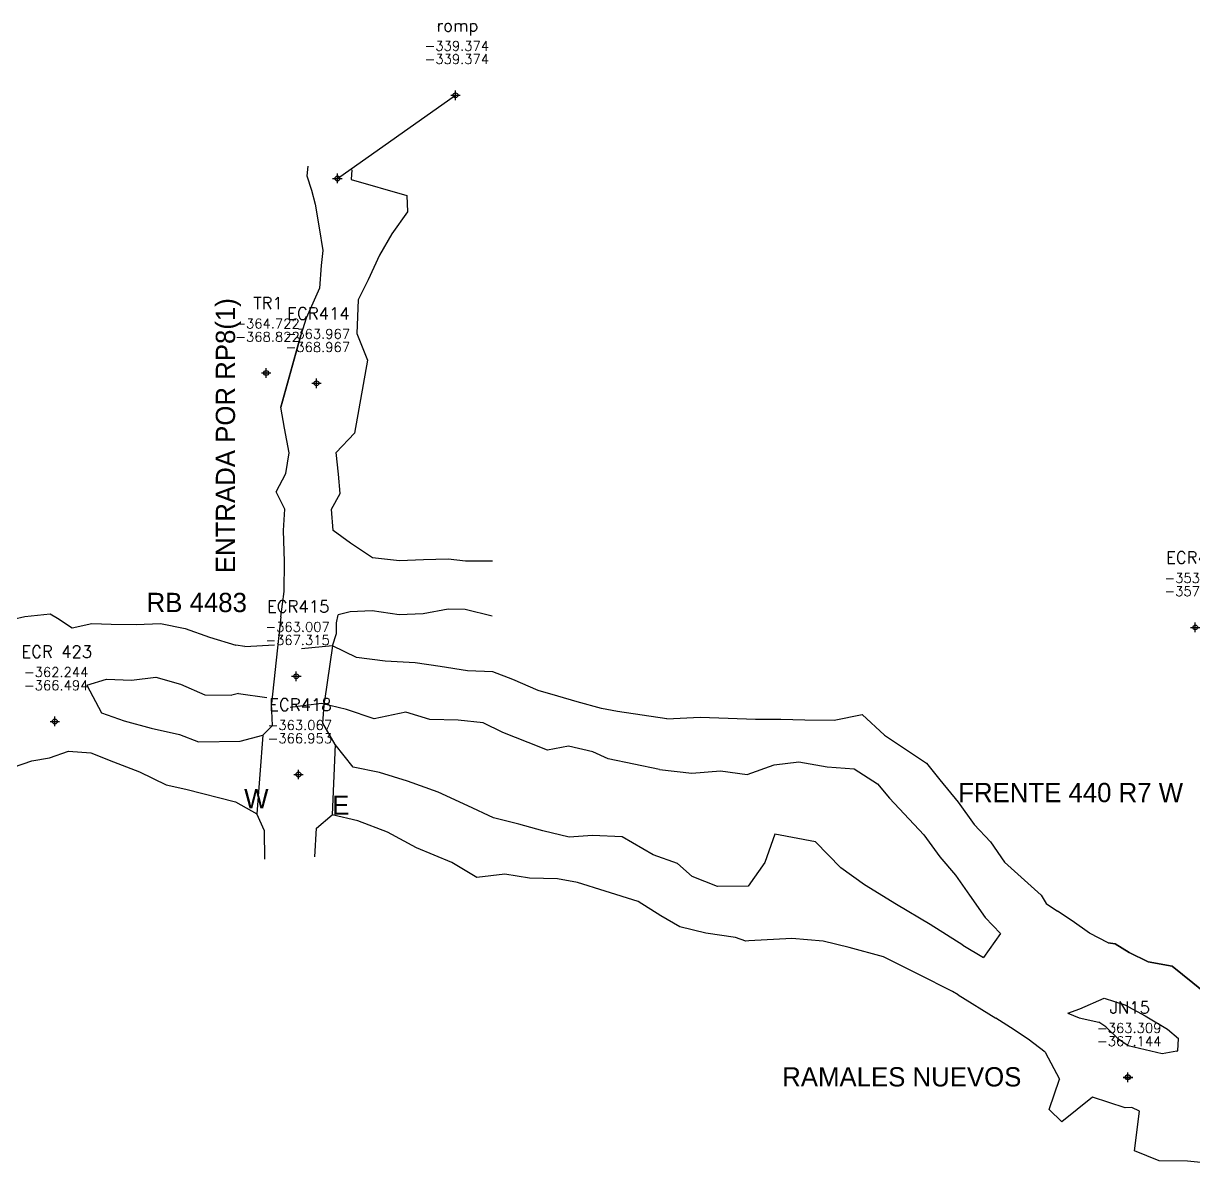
# Model space of a CAD drawing. Extents: x 9075 to 12914, y 9299 to 10364.
# Drawn here: x 9932.9 to 10054.3, y 10092.4 to 10212 of the extents above; entities that cross this region are included whole.
import ezdxf
from ezdxf.enums import TextEntityAlignment as Align

# ---------------------------------------------------------------- set-up
doc = ezdxf.new("R2010")
doc.units = 0
doc.header["$MEASUREMENT"] = 0
doc.header["$PDMODE"] = 34
doc.header["$PDSIZE"] = 0.5
doc.layers.get('0').update_dxf_attribs({"linetype": 'CONTINUOUS'})
for name, color, linetype in [('F-440-8185-W-SCR', 30, 'CONTINUOUS'), ('F-440-8185-W-SCR-FIC', 30, 'CONTINUOUS'), ('pli-jn8', 121, 'CONTINUOUS'), ('R-165-7766-NW', 5, 'CONTINUOUS')]:
    doc.layers.add(name, color=color, linetype=linetype)
doc.styles.add('ROMAND', font='romand.shx')
doc.styles.add('ROMANS', font='ROMANS')

# ---------------------------------------------------------------- blocks, each defined once
blk = doc.blocks.new('F2')
blk.add_point((0, 0))
at = {"style": 'ROMAND'}
for tag, height, p in [('NOMBRE', 1.25, (0.2, 6.62)), ('CIELO', 1, (0.14, 4.62)), ('PISO', 1, (0.14, 3.25))]:
    blk.add_attdef(tag, text='', height=height, dxfattribs=at).set_placement(p, align=Align.CENTER)
at = {"style": 'ROMANS', "flags": 1}
for tag, p in [('MINA', (-0.07, -3.26)), ('LOCALIZACION', (-0.07, -4.93)), ('ESTRUCTURA', (-0.07, -6.62)), ('NIVEL', (-0.07, -8.29)), ('OBRA', (-0.07, -10.12)), ('FECHA', (-0.07, -11.79)), ('ATRAS', (-0.07, -13.48)), ('TOPOGRAFO', (2.67, -15.3))]:
    blk.add_attdef(tag, text='', height=1.25, dxfattribs=at).set_placement(p, align=Align.CENTER)

msp = doc.modelspace()

# ---------------------------------------------------------------- linework, layer by layer
msp.add_polyline3d([(9965.465, 10195.947, -363.783), (9977.716, 10204.583, -339.374)])
for p in [(9965.465, 10195.947, -363.783), (10047.496, 10102.709, -363.12)]:
    msp.add_point(p)
at = {"layer": 'F-440-8185-W-SCR'}
for points in [[(9910.956, 10150.374, -363.073), (9913.049, 10150.389, -362.326), (9914.144, 10150.292, -362.547), (9916.353, 10150.296, -362.488), (9918.816, 10149.776, -361.834), (9921.514, 10149.637, -362.185), (9923.696, 10149.343, -361.326), (9926.303, 10149.312, -361.674), (9929.001, 10149.173, -362.025), (9931.805, 10150.229, -362.375), (9933.036, 10150.521, -362.397), (9935.669, 10150.789, -362.146), (9936.43, 10150.32, -362.461)], [(9910.956, 10150.374, -366.973), (9913.049, 10150.389, -367.426), (9914.144, 10150.292, -367.447), (9916.353, 10150.296, -367.488), (9918.816, 10149.776, -367.034), (9921.514, 10149.637, -366.885), (9923.696, 10149.343, -366.826), (9926.303, 10149.312, -366.874), (9929.001, 10149.173, -366.925), (9931.805, 10150.229, -366.875), (9933.036, 10150.521, -366.997), (9935.669, 10150.789, -366.946), (9936.43, 10150.32, -366.961)], [(9936.43, 10150.32, -366.961), (9936.43, 10150.32, -366.961), (9937.925, 10149.331, -366.918), (9939.968, 10149.765, -366.93), (9941.969, 10149.7, -367.042), (9944.577, 10149.686, -367.058), (9947.093, 10149.78, -367.072), (9949.66, 10149.268, -366.988), (9952.193, 10148.357, -367.003), (9954.935, 10147.529, -367.12)], [(9936.43, 10150.32, -362.461), (9936.43, 10150.32, -362.461), (9937.925, 10149.331, -362.518), (9939.968, 10149.765, -362.83), (9941.969, 10149.7, -362.942), (9944.577, 10149.686, -362.558), (9947.093, 10149.78, -362.272), (9949.66, 10149.268, -362.888), (9952.193, 10148.357, -362.803), (9954.935, 10147.529, -362.62)], [(9955.87, 10147.38, -362.896), (9954.935, 10147.529, -362.62)], [(9955.87, 10147.38, -367.096), (9954.935, 10147.529, -367.12)], [(9955.87, 10147.38, -367.096), (9958.924, 10147.554, -367.051)], [(9955.87, 10147.38, -362.896), (9958.924, 10147.554, -363.151)], [(9994.521, 10140.647, -362.11), (9992.856, 10140.967, -362.426), (9990.346, 10141.653, -362.604), (9988.327, 10142.245, -362.147), (9986.307, 10142.837, -362.091), (9983.677, 10143.954, -362.782), (9981.597, 10144.761, -363.233), (9978.974, 10144.858, -362.51), (9976.114, 10145.305, -362.609), (9973.548, 10145.697, -363.087), (9970.435, 10145.888, -362.899), (9967.459, 10146.257, -363.204), (9964.945, 10147.452, -363.188), (9961.738, 10147.152, -363.007)], [(9994.521, 10140.647, -366.41), (9992.856, 10140.967, -366.426), (9990.346, 10141.653, -366.504), (9988.327, 10142.245, -366.547), (9986.307, 10142.837, -366.691), (9983.677, 10143.954, -366.782), (9981.597, 10144.761, -366.833), (9978.974, 10144.858, -366.91), (9976.114, 10145.305, -367.009), (9973.548, 10145.697, -367.087), (9970.435, 10145.888, -367.099), (9967.459, 10146.257, -367.104), (9964.945, 10147.452, -367.188), (9961.738, 10147.152, -367.32)], [(9939.443, 10143.386, -366.93), (9941.501, 10144.02, -367.042), (9944.101, 10143.906, -367.058), (9946.633, 10144.199, -367.072), (9949.184, 10143.487, -366.988), (9951.701, 10142.377, -367.003), (9954.508, 10142.346, -367.12)], [(9939.443, 10143.386, -362.83), (9941.501, 10144.02, -362.942), (9944.101, 10143.906, -362.558), (9946.633, 10144.199, -362.272), (9949.184, 10143.487, -362.888), (9951.701, 10142.377, -362.803), (9954.508, 10142.346, -362.62)], [(9939.443, 10143.386, -366.93), (9940.986, 10140.524, -366.737), (9943.349, 10139.683, -366.75), (9946.15, 10138.932, -366.765), (9949.074, 10138.252, -366.88), (9951.05, 10137.515, -366.891)], [(9939.443, 10143.386, -362.83), (9940.986, 10140.524, -362.537), (9943.349, 10139.683, -362.95), (9946.15, 10138.932, -363.265), (9949.074, 10138.252, -362.78), (9951.05, 10137.515, -362.791)], [(9955.184, 10142.529, -362.896), (9954.508, 10142.346, -362.62)], [(9955.184, 10142.529, -367.096), (9954.508, 10142.346, -367.12)], [(9955.184, 10142.529, -362.896), (9958.154, 10142.108, -363.151)], [(9955.184, 10142.529, -367.096), (9958.154, 10142.108, -367.051)], [(9965.218, 10137.241, -366.778), (9963.935, 10139.455, -367.153), (9964.121, 10141.758, -367.059)], [(9965.218, 10137.241, -362.578), (9963.935, 10139.455, -363.353), (9964.121, 10141.758, -363.159)], [(9957.713, 10138.196, -362.967), (9958.742, 10139.197, -363.353), (9958.628, 10141.484, -363.159)], [(9957.713, 10138.196, -366.967), (9958.742, 10139.197, -367.153), (9958.628, 10141.484, -367.059)], [(9993.577, 10135.737, -362.11), (9991.987, 10136.45, -362.426), (9989.459, 10137.038, -362.604), (9987.251, 10136.648, -362.147), (9985.269, 10137.436, -362.091), (9982.62, 10138.454, -362.782), (9980.578, 10139.458, -363.233), (9977.993, 10139.751, -362.51), (9975.057, 10139.806, -362.609), (9972.566, 10140.59, -363.087), (9969.284, 10139.898, -362.899), (9966.42, 10140.855, -363.204), (9963.794, 10141.462, -363.188), (9960.568, 10141.064, -363.007)], [(9993.577, 10135.737, -366.41), (9991.987, 10136.45, -366.426), (9989.459, 10137.038, -366.504), (9987.251, 10136.648, -366.547), (9985.269, 10137.436, -366.691), (9982.62, 10138.454, -366.782), (9980.578, 10139.458, -366.833), (9977.993, 10139.751, -366.91), (9975.057, 10139.806, -367.009), (9972.566, 10140.59, -367.087), (9969.284, 10139.898, -367.099), (9966.42, 10140.855, -367.104), (9963.794, 10141.462, -367.188), (9960.568, 10141.064, -367.32)], [(9999.645, 10139.873, -362.216), (9994.521, 10140.647, -362.11)], [(9999.645, 10139.873, -367.116), (9994.521, 10140.647, -366.41)], [(9999.645, 10139.873, -362.216), (10003.11, 10140.073, -362.132), (10006.023, 10139.95, -362.445), (10008.837, 10139.841, -363.358), (10011.468, 10139.86, -362.77), (10013.985, 10139.795, -362.581), (10017.011, 10139.756, -363.095), (10019.926, 10140.34, -363.408), (10022.238, 10138.182, -363.32), (10026.593, 10135.298, -363.506)], [(9999.645, 10139.873, -367.116), (10003.11, 10140.073, -367.132), (10006.023, 10139.95, -367.145), (10008.837, 10139.841, -367.158), (10011.468, 10139.86, -367.17), (10013.985, 10139.795, -367.181), (10017.011, 10139.756, -367.195), (10019.926, 10140.34, -367.208), (10022.238, 10138.182, -367.22), (10026.593, 10135.298, -367.306)], [(9951.05, 10137.515, -362.791), (9955.361, 10137.567, -363.005), (9957.713, 10138.196, -362.967)], [(9951.05, 10137.515, -366.891), (9955.361, 10137.567, -367.005), (9957.713, 10138.196, -366.967)], [(9972.738, 10133.438, -366.425), (9969.819, 10134.32, -366.475), (9967.112, 10134.867, -366.526), (9965.218, 10137.241, -366.778)], [(9972.738, 10133.438, -361.325), (9969.819, 10134.32, -361.975), (9967.112, 10134.867, -362.526), (9965.218, 10137.241, -362.578)], [(9930.044, 10134.387, -362.733), (9931.84, 10134.864, -362.154), (9933.737, 10135.524, -361.738), (9935.578, 10135.828, -361.913), (9937.566, 10136.529, -362.244)], [(9930.044, 10134.387, -366.433), (9931.84, 10134.864, -366.154), (9933.737, 10135.524, -366.338), (9935.578, 10135.828, -366.413), (9937.566, 10136.529, -366.511)], [(9937.566, 10136.529, -366.511), (9939.873, 10136.371, -366.737), (9942.21, 10135.433, -366.75), (9944.933, 10134.393, -366.765), (9947.675, 10133.036, -366.88), (9949.73, 10132.589, -366.891)], [(9937.566, 10136.529, -362.244), (9939.873, 10136.371, -362.537), (9942.21, 10135.433, -362.95), (9944.933, 10134.393, -363.265), (9947.675, 10133.036, -362.78), (9949.73, 10132.589, -362.791)], [(9998.877, 10134.629, -362.216), (9993.577, 10135.737, -362.11)], [(9998.877, 10134.629, -367.116), (9993.577, 10135.737, -366.41)], [(9998.877, 10134.629, -362.216), (10002.256, 10134.236, -362.132), (10005.226, 10134.508, -362.445), (10007.997, 10134.103, -363.358), (10010.772, 10135.111, -362.77), (10013.347, 10135.441, -362.581), (10016.301, 10134.908, -363.095), (10019.1, 10134.7, -363.408), (10021.499, 10133.136, -363.32), (10022.749, 10131.65, -363.506)], [(9998.877, 10134.629, -367.116), (10002.256, 10134.236, -367.132), (10005.226, 10134.508, -367.145), (10007.997, 10134.103, -367.158), (10010.772, 10135.111, -367.17), (10013.347, 10135.441, -367.181), (10016.301, 10134.908, -367.195), (10019.1, 10134.7, -367.208), (10021.499, 10133.136, -367.22), (10022.749, 10131.65, -367.306)], [(10026.593, 10135.298, -363.506), (10027.971, 10133.556, -363.103), (10029.891, 10131.242, -363.498), (10031.529, 10128.936, -363.494), (10033.25, 10127.122, -362.79), (10034.681, 10125.034, -362.886), (10036.753, 10123.14, -362.482), (10038.482, 10121.61, -362.779), (10039.025, 10120.747, -362.877)], [(10026.593, 10135.298, -367.306), (10027.971, 10133.556, -367.303), (10029.891, 10131.242, -367.298), (10031.529, 10128.936, -367.294), (10033.25, 10127.122, -367.29), (10034.681, 10125.034, -367.286), (10036.753, 10123.14, -367.182), (10038.482, 10121.61, -367.179), (10039.025, 10120.747, -367.177)], [(9978.991, 10130.866, -361.472), (9975.935, 10132.293, -361.526), (9972.738, 10133.438, -361.325)], [(9978.991, 10130.866, -366.272), (9975.935, 10132.293, -366.226), (9972.738, 10133.438, -366.425)], [(9949.73, 10132.589, -362.791), (9954.899, 10131.284, -363.005), (9957.112, 10130.018, -362.967)], [(9949.73, 10132.589, -366.891), (9954.899, 10131.284, -367.005), (9957.112, 10130.018, -366.967)], [(9991.93, 10127.781, -365.896), (9989.501, 10127.619, -365.977), (9986.778, 10128.275, -366.252), (9984.275, 10128.975, -366.222), (9981.648, 10129.605, -366.294), (9978.991, 10130.866, -366.272)], [(9991.93, 10127.781, -361.996), (9989.501, 10127.619, -361.977), (9986.778, 10128.275, -362.152), (9984.275, 10128.975, -361.622), (9981.648, 10129.605, -360.694), (9978.991, 10130.866, -361.472)], [(10022.749, 10131.65, -363.506), (10024.272, 10130.045, -363.103), (10026.337, 10127.869, -363.498), (10027.975, 10125.562, -363.494), (10029.623, 10123.68, -362.79), (10031.054, 10121.592, -362.886), (10032.691, 10119.285, -362.482), (10034.275, 10117.617, -362.779), (10032.516, 10115.123, -362.504)], [(10022.749, 10131.65, -367.306), (10024.272, 10130.045, -367.303), (10026.337, 10127.869, -367.298), (10027.975, 10125.562, -367.294), (10029.623, 10123.68, -367.29), (10031.054, 10121.592, -367.286), (10032.691, 10119.285, -367.182), (10034.275, 10117.617, -367.179), (10032.516, 10115.123, -366.704)], [(9957.931, 10125.314, -362.112), (9957.883, 10128.284, -362.379), (9957.112, 10130.018, -362.967)], [(9957.931, 10125.314, -366.512), (9957.883, 10128.284, -366.679), (9957.112, 10130.018, -366.967)], [(9963.125, 10125.572, -366.512), (9963.277, 10128.552, -366.679), (9964.918, 10129.933, -366.526)], [(9963.125, 10125.572, -362.112), (9963.277, 10128.552, -362.379), (9964.918, 10129.933, -362.526)], [(9970.659, 10128.131, -366.425), (9967.585, 10129.294, -366.475), (9964.918, 10129.933, -366.526), (9964.918, 10129.933, -366.526)], [(9970.659, 10128.131, -361.325), (9967.585, 10129.294, -361.975), (9964.918, 10129.933, -362.526), (9964.918, 10129.933, -362.526)], [(9977.35, 10124.991, -361.472), (9973.673, 10126.521, -361.526), (9970.659, 10128.131, -361.325)], [(9977.35, 10124.991, -366.272), (9973.673, 10126.521, -366.226), (9970.659, 10128.131, -366.425)], [(10002.271, 10123.547, -360.445), (10000.761, 10124.871, -360.789), (9998.219, 10125.784, -361.049), (9995.031, 10127.636, -361.43), (9991.93, 10127.781, -361.996)], [(10002.271, 10123.547, -365.945), (10000.761, 10124.871, -365.789), (9998.219, 10125.784, -365.749), (9995.031, 10127.636, -365.73), (9991.93, 10127.781, -365.896)], [(10030.379, 10116.413, -366.674), (10030.379, 10116.413, -366.674), (10026.976, 10118.551, -367.089), (10023.474, 10120.641, -367.058), (10020.165, 10122.683, -366.934), (10017.707, 10124.414, -367.04), (10015.074, 10127.115, -367.033), (10010.851, 10127.939, -366.389), (10009.826, 10124.998, -366.279), (10008.094, 10122.539, -366.242), (10004.895, 10122.495, -366.039), (10002.271, 10123.547, -365.945)], [(10030.379, 10116.413, -362.474), (10030.379, 10116.413, -362.474), (10026.976, 10118.551, -362.189), (10023.474, 10120.641, -362.258), (10020.165, 10122.683, -362.334), (10017.707, 10124.414, -362.04), (10015.074, 10127.115, -361.833), (10010.851, 10127.939, -361.189), (10009.826, 10124.998, -361.179), (10008.094, 10122.539, -361.242), (10004.895, 10122.495, -361.239), (10002.271, 10123.547, -360.445)], [(9990.386, 10122.921, -365.896), (9988.29, 10123.284, -365.977), (9985.406, 10123.363, -366.252), (9982.822, 10123.774, -366.222), (9979.926, 10123.441, -366.294), (9977.35, 10124.991, -366.272)], [(9990.386, 10122.921, -361.996), (9988.29, 10123.284, -361.977), (9985.406, 10123.363, -362.152), (9982.822, 10123.774, -361.622), (9979.926, 10123.441, -360.694), (9977.35, 10124.991, -361.472)], [(10000.991, 10118.301, -360.445), (9999.036, 10119.439, -360.789), (9996.675, 10120.923, -361.049), (9993.245, 10122.013, -361.43), (9990.386, 10122.921, -361.996)], [(10000.991, 10118.301, -365.945), (9999.036, 10119.439, -365.789), (9996.675, 10120.923, -365.749), (9993.245, 10122.013, -365.73), (9990.386, 10122.921, -365.896)], [(10039.025, 10120.747, -367.177), (10040.2, 10119.923, -367.174)], [(10039.025, 10120.747, -362.877), (10040.2, 10119.923, -362.674)], [(10045.467, 10116.647, -363.079), (10043.513, 10117.661, -362.577), (10041.708, 10118.935, -362.676), (10040.2, 10119.923, -362.674)], [(10045.467, 10116.647, -367.279), (10043.513, 10117.661, -367.177), (10041.708, 10118.935, -367.176), (10040.2, 10119.923, -367.174)], [(10029.872, 10111.257, -367.018), (10029.294, 10111.604, -367.019), (10025.72, 10113.402, -367.089), (10022.147, 10115.2, -367.058), (10018.578, 10116.173, -366.934), (10015.859, 10116.836, -367.04), (10012.634, 10117.108, -367.033), (10008.15, 10116.864, -366.389), (10007.835, 10116.838, -366.279), (10006.791, 10117.195, -366.242), (10003.71, 10117.638, -366.039), (10000.991, 10118.301, -365.945)], [(10029.872, 10111.257, -362.496), (10029.294, 10111.604, -362.519), (10025.72, 10113.402, -362.189), (10022.147, 10115.2, -362.258), (10018.578, 10116.173, -362.334), (10015.859, 10116.836, -362.04), (10012.634, 10117.108, -361.833), (10008.15, 10116.864, -361.189), (10007.835, 10116.838, -361.179), (10006.791, 10117.195, -361.242), (10003.71, 10117.638, -361.239), (10000.991, 10118.301, -360.445)], [(10030.379, 10116.413, -366.674), (10032.516, 10115.123, -366.704)], [(10030.379, 10116.413, -362.474), (10032.516, 10115.123, -362.504)], [(10045.467, 10116.647, -363.079), (10046.186, 10116.552, -363.069), (10047.631, 10115.651, -362.768), (10049.611, 10114.688, -362.866), (10052.102, 10114.243, -362.965), (10054.234, 10112.513, -362.963), (10055.887, 10111.158, -363.161)], [(10055.887, 10111.158, -367.061), (10054.234, 10112.513, -367.163), (10052.102, 10114.243, -367.265), (10049.611, 10114.688, -367.266), (10047.631, 10115.651, -367.268), (10046.186, 10116.552, -367.269), (10045.467, 10116.647, -367.279)], [(10029.872, 10111.257, -362.496), (10033.794, 10108.841, -362.674)], [(10029.872, 10111.257, -367.018), (10033.794, 10108.841, -367.174)], [(10041.257, 10109.363, -367.294), (10042.505, 10109.789, -367.269), (10045.05, 10110.909, -367.268), (10047.173, 10110.208, -367.266), (10049.281, 10109.061, -367.265), (10051.605, 10107.682, -367.163), (10052.752, 10106.741, -367.318)], [(10041.257, 10109.363, -367.294), (10042.442, 10108.864, -367.286)], [(10041.257, 10109.363, -362.616), (10042.442, 10108.864, -362.686)], [(10042.442, 10108.864, -362.686), (10044.473, 10108.436, -362.662)], [(10042.442, 10108.864, -367.286), (10044.473, 10108.436, -367.062)], [(10038.911, 10105.305, -363.079), (10037.157, 10106.666, -362.577), (10035.302, 10107.854, -362.676), (10033.794, 10108.841, -362.674)], [(10038.911, 10105.305, -367.279), (10037.157, 10106.666, -367.177), (10035.302, 10107.854, -367.176), (10033.794, 10108.841, -367.174)], [(10052.584, 10105.405, -367.071), (10051.054, 10105.123, -367.07), (10047.516, 10105.978, -366.966), (10046.527, 10106.658, -367.065), (10045.214, 10107.926, -367.063), (10044.473, 10108.436, -367.062)], [(10052.584, 10105.405, -363.571), (10051.054, 10105.123, -363.47), (10047.516, 10105.978, -363.266), (10046.527, 10106.658, -363.065), (10045.214, 10107.926, -362.663), (10044.473, 10108.436, -362.662)], [(10052.584, 10105.405, -363.571), (10052.679, 10105.451, -363.619), (10052.752, 10106.741, -363.638)], [(10052.584, 10105.405, -367.071), (10052.679, 10105.451, -367.319), (10052.752, 10106.741, -367.318)], [(10038.911, 10105.305, -367.279), (10040.392, 10102.504, -367.062)], [(10038.911, 10105.305, -363.079), (10040.392, 10102.504, -362.662)], [(10047.912, 10099.579, -367.07), (10047.2, 10099.52, -367.07), (10043.832, 10100.623, -366.966), (10040.633, 10098.09, -367.065), (10039.32, 10099.357, -367.063), (10040.392, 10102.504, -367.062)], [(10047.912, 10099.579, -363.52), (10047.2, 10099.52, -363.47), (10043.832, 10100.623, -363.266), (10040.633, 10098.09, -363.065), (10039.32, 10099.357, -362.663), (10040.392, 10102.504, -362.662)], [(10048.708, 10099.195, -363.545), (10047.912, 10099.579, -363.52)], [(10048.708, 10099.195, -367.247), (10047.912, 10099.579, -367.07)], [(10060.964, 10092.399, -367.084), (10058.695, 10093.082, -367.114), (10056.058, 10093.749, -367.25), (10053.674, 10093.986, -367.251), (10050.732, 10094.022, -367.39), (10048.194, 10095.081, -367.03), (10048.708, 10099.195, -367.247)], [(10060.964, 10092.399, -362.584), (10058.695, 10093.082, -362.914), (10056.058, 10093.749, -362.35), (10053.674, 10093.986, -362.851), (10050.732, 10094.022, -363.29), (10048.194, 10095.081, -363.43), (10048.708, 10099.195, -363.545)]]:
    msp.add_polyline3d(points, dxfattribs=at)
at = {"layer": 'R-165-7766-NW', "color": 5}
for points in [[(9962.378, 10197.212, -363.808), (9962.295, 10196.216, -363.783), (9962.774, 10194.731, -363.747), (9963.156, 10193.295, -364.013), (9963.553, 10190.835, -364.053), (9963.958, 10188.464, -363.495), (9963.781, 10186.918, -364.354)], [(9962.378, 10197.212, -367.508), (9962.295, 10196.216, -367.483), (9962.774, 10194.731, -367.447), (9963.156, 10193.295, -367.513), (9963.553, 10190.835, -367.553), (9963.958, 10188.464, -367.695), (9963.781, 10186.918, -368.254)], [(9966.962, 10196.831, -363.808), (9966.879, 10195.834, -363.783), (9972.667, 10194.192, -364.423), (9972.723, 10192.499, -364.013), (9971.127, 10190.205, -364.053), (9969.838, 10187.974, -363.495), (9968.663, 10185.441, -364.354)], [(9966.962, 10196.831, -367.508), (9966.879, 10195.834, -367.483), (9972.667, 10194.192, -369.023), (9972.723, 10192.499, -367.513), (9971.127, 10190.205, -367.553), (9969.838, 10187.974, -367.695), (9968.663, 10185.441, -368.254)], [(9963.781, 10186.918, -364.354), (9963.595, 10184.574, -364.341), (9962.229, 10181.439, -364.073), (9961.659, 10179.679, -363.277)], [(9963.781, 10186.918, -368.254), (9963.595, 10184.574, -368.041), (9962.229, 10181.439, -367.973), (9961.659, 10179.679, -367.977)], [(9968.663, 10185.441, -364.354), (9967.615, 10183.358, -364.341), (9967.494, 10179.847, -364.073), (9968.57, 10177.088, -363.31)], [(9968.663, 10185.441, -368.254), (9967.615, 10183.358, -368.041), (9967.494, 10179.847, -367.973), (9968.57, 10177.088, -367.81)], [(9959.601, 10172.227, -368.744), (9961.659, 10179.679, -367.977)], [(9961.659, 10179.679, -363.277), (9959.601, 10172.227, -364.044)], [(9968.57, 10177.088, -363.31), (9967.231, 10169.509, -363.626)], [(9968.57, 10177.088, -367.81), (9967.231, 10169.509, -367.126)], [(9959.576, 10150.458, -362.718), (9959.935, 10153.112, -363.227), (9959.988, 10156.215, -362.994), (9959.853, 10159.439, -363.369), (9960.003, 10161.628, -363.458), (9959.102, 10163.436, -363.704), (9960.124, 10165.325, -364.176), (9960.472, 10167.491, -364.365), (9959.96, 10170.057, -364.181), (9959.601, 10172.227, -364.044)], [(9959.576, 10150.458, -367.318), (9959.935, 10153.112, -367.627), (9959.988, 10156.215, -367.794), (9959.853, 10159.439, -367.769), (9960.003, 10161.628, -367.958), (9959.102, 10163.436, -368.104), (9960.124, 10165.325, -368.276), (9960.472, 10167.491, -368.465), (9959.96, 10170.057, -368.581), (9959.601, 10172.227, -368.744)], [(9965.011, 10159.423, -367.002), (9964.862, 10161.646, -367.191), (9965.75, 10163.249, -367.337), (9965.579, 10165.274, -367.509), (9965.332, 10167.509, -367.698), (9967.231, 10169.509, -367.126), (9967.231, 10169.509, -367.126)], [(9965.011, 10159.423, -362.602), (9964.862, 10161.646, -362.691), (9965.75, 10163.249, -362.937), (9965.579, 10165.274, -363.409), (9965.332, 10167.509, -363.598), (9967.231, 10169.509, -363.626), (9967.231, 10169.509, -363.626)], [(9981.566, 10156.232, -365.242), (9978.754, 10156.246, -364.237), (9976.966, 10156.455, -363.643), (9974.38, 10156.368, -363.162), (9971.894, 10156.28, -362.592), (9969.112, 10156.594, -362.39), (9966.833, 10158.105, -362.441), (9965.011, 10159.423, -362.602)], [(9981.566, 10156.232, -369.042), (9978.754, 10156.246, -368.837), (9976.966, 10156.455, -368.743), (9974.38, 10156.368, -368.362), (9971.894, 10156.28, -367.792), (9969.112, 10156.594, -367.09), (9966.833, 10158.105, -366.841), (9965.011, 10159.423, -367.002)], [(9959.576, 10150.458, -362.718), (9958.628, 10141.484, -363.159)], [(9959.576, 10150.458, -367.318), (9958.628, 10141.484, -367.059)], [(9965.377, 10149.855, -362.208), (9965.557, 10150.675, -361.951)], [(9965.377, 10149.855, -366.508), (9965.557, 10150.675, -366.551)], [(9981.538, 10150.532, -365.242), (9978.729, 10151.246, -364.237), (9976.94, 10151.255, -363.643), (9974.352, 10150.768, -363.162), (9971.867, 10150.68, -362.592), (9969.085, 10151.094, -362.39), (9966.798, 10151.005, -362.441), (9965.557, 10150.675, -361.951)], [(9981.538, 10150.532, -369.042), (9978.729, 10151.246, -368.837), (9976.94, 10151.255, -368.743), (9974.352, 10150.768, -368.362), (9971.867, 10150.68, -367.792), (9969.085, 10151.094, -367.09), (9966.798, 10151.005, -366.841), (9965.557, 10150.675, -366.551)], [(9964.943, 10147.452, -366.229), (9965.373, 10148.752, -366.551), (9965.377, 10149.855, -366.508)], [(9964.943, 10147.452, -362.229), (9965.373, 10148.752, -362.351), (9965.377, 10149.855, -362.208)], [(9964.943, 10147.452, -362.229), (9964.121, 10141.758, -363.159)], [(9964.943, 10147.452, -366.229), (9964.121, 10141.758, -367.059)], [(9965.218, 10137.241, -366.778), (9963.935, 10139.455, -367.153), (9964.121, 10141.758, -367.059)], [(9965.218, 10137.241, -362.578), (9963.935, 10139.455, -363.353), (9964.121, 10141.758, -363.159)], [(9957.713, 10138.196, -362.967), (9958.742, 10139.197, -363.353), (9958.628, 10141.484, -363.159)], [(9957.713, 10138.196, -366.967), (9958.742, 10139.197, -367.153), (9958.628, 10141.484, -367.059)], [(9957.713, 10138.196, -362.967), (9957.112, 10130.018, -362.967)], [(9957.713, 10138.196, -366.967), (9957.112, 10130.018, -366.967)], [(9965.218, 10137.241, -362.578), (9964.918, 10129.933, -362.526)], [(9965.218, 10137.241, -366.778), (9964.918, 10129.933, -366.526)], [(9957.931, 10125.314, -362.112), (9957.883, 10128.284, -362.379), (9957.112, 10130.018, -362.967)], [(9957.931, 10125.314, -366.512), (9957.883, 10128.284, -366.679), (9957.112, 10130.018, -366.967)], [(9963.125, 10125.572, -366.512), (9963.277, 10128.552, -366.679), (9964.918, 10129.933, -366.526)], [(9963.125, 10125.572, -362.112), (9963.277, 10128.552, -362.379), (9964.918, 10129.933, -362.526)]]:
    msp.add_polyline3d(points, dxfattribs=at)

# ---------------------------------------------------------------- block references
msp.add_blockref('F2', (9977.716, 10204.583, -339.374)).add_auto_attribs({'NOMBRE': 'romp', 'CIELO': '-339.374', 'PISO': '-339.374'})
at = {"layer": 'F-440-8185-W-SCR-FIC'}
for p, values in [((9961.191, 10144.305, -363.007), {'NOMBRE': 'ECR415', 'CIELO': '-363.007', 'PISO': '-367.315'}), ((9936.135, 10139.613, -362.244), {'NOMBRE': 'ECR 423', 'CIELO': '-362.244', 'PISO': '-366.494'}), ((9961.423, 10134.113, -363.067), {'NOMBRE': 'ECR418', 'CIELO': '-363.067', 'PISO': '-366.953'})]:
    msp.add_blockref('F2', p, dxfattribs=at).add_auto_attribs(values)
at = {"layer": 'pli-jn8'}
for p, values in [((9958.069, 10175.768, -364.722), {'NOMBRE': 'TR1', 'CIELO': '-364.722', 'PISO': '-368.822'}), ((9963.291, 10174.702, -363.967), {'NOMBRE': 'ECR414', 'CIELO': '-363.967', 'PISO': '-368.967'}), ((10054.492, 10149.372, -353.428), {'NOMBRE': 'ECR413', 'CIELO': '-353.428', 'PISO': '-357.814'}), ((10047.496, 10102.696, -363.309), {'NOMBRE': 'JN15', 'CIELO': '-363.309', 'PISO': '-367.144'})]:
    msp.add_blockref('F2', p, dxfattribs=at).add_auto_attribs(values)

# ---------------------------------------------------------------- texts
at = {"insert": (9952.839, 10154.998), "char_height": 2, "width": 42.98676, "attachment_point": 1, "rotation": 90}
msp.add_mtext('ENTRADA POR RP8(1)', dxfattribs=at)
at = {"char_height": 2, "attachment_point": 1}
for s, insert, width in [('RB 4483', (9945.663, 10152.96), 16.8649), ('FRENTE 440 R7 W', (10029.891, 10133.242), 31.15), ('RAMALES NUEVOS', (10011.622, 10103.749), 29.4)]:
    msp.add_mtext(s, dxfattribs=dict(at, insert=insert, width=width))
for s, insert in [('W', (9955.785, 10132.607)), ('E', (9964.918, 10131.933, -362.526))]:
    msp.add_mtext(s, dxfattribs=dict(at, insert=insert))

doc.saveas('drawing.dxf')
